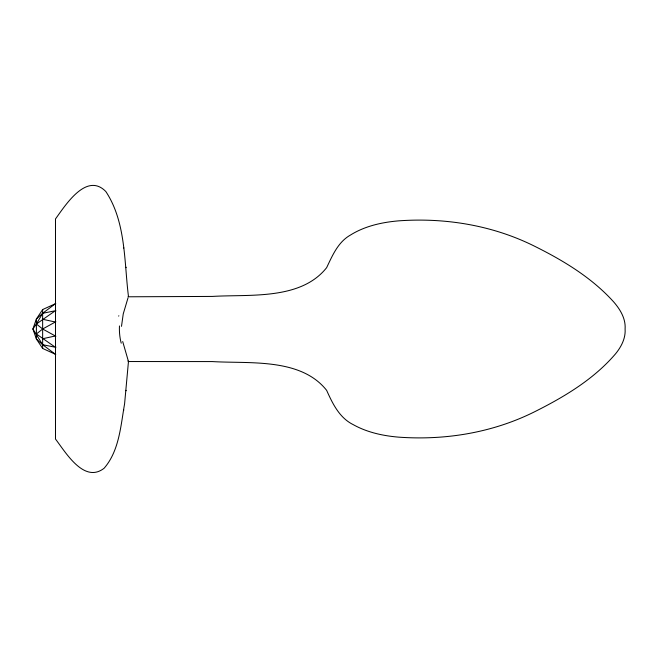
<?xml version="1.0" encoding="UTF-8"?>
<svg xmlns="http://www.w3.org/2000/svg" width="658" height="658" viewBox="0 0 658 658"><rect width="100%" height="100%" fill="white"/><g stroke="black" fill="none" stroke-linecap="round" stroke-linejoin="round"><path stroke-width="0.99" d="M128.466 296.478C124.091 261.613 126.04 222.091 105.848 191.552C86.511 171.598 65.257 205.502 55.486 218.95L55.486 439.05C65.487 452.104 84.043 483.959 104.137 468.233C119.328 450.681 120.718 425.701 124.592 403.831L128.466 361.489L122.701 341.535M121.5 326.343L123.243 313.907L128.03 297.819M126.097 390.778L126.139 390.317M123.704 410.362L123.762 409.934M128.466 361.538L212.452 361.579C249.333 363.825 300.624 357.565 326.639 390.342C332.603 403.625 339.438 417.871 353.247 424.649C367.09 432.372 382.915 435.826 398.592 437.142C445.458 440.523 493.22 432.627 535.341 411.398C564.745 396.626 593.944 379.107 615.543 353.823C621.251 346.856 625.75 338.27 625.1 329C625.84 318.711 620.231 309.466 613.75 301.997C592.142 278.005 564.005 260.889 535.341 246.602C493.22 225.373 445.458 217.477 398.592 220.858C381.854 222.289 364.812 226.072 350.41 235.079C338.039 242.054 332.446 255.518 326.639 267.658C300.624 300.435 249.333 294.175 212.452 296.421L127.997 296.791M55.634 303.626L42.647 309.548L36.387 318.998L32.9 329L36.387 339.002L42.647 348.452L55.634 354.374M55.609 322.634A14.147 12.395 -90 0 0 55.305 322.033L42.647 329L36.387 334.001L55.338 347.251L42.647 344.702L36.387 339.002L36.387 318.998L42.647 313.298L55.338 310.749L36.387 323.999L32.9 329L42.647 344.702L55.338 354.234M55.338 303.766L42.647 313.298L36.387 323.999L42.647 329L55.338 335.983A14.147 12.395 90 0 0 55.609 335.366M42.647 338.73L55.338 335.983M42.647 319.27L55.338 322.017M123.704 247.638L123.762 248.066M126.097 267.222L126.139 267.683M42.647 309.548L42.647 348.452M118.637 316.095A29.108 0.938 -55.9 0 1 118.859 315.774M121.228 343.18A29.849 14.789 -90 0 1 119.46 325.949M128.318 361.415A27.208 0.897 56.4 0 1 127.915 360.995M55.502 335.925A12.518 9.862 42.3 0 1 55.807 336.485M55.807 346.963A12.518 9.862 42.3 0 1 55.502 347.383M55.757 354.177A14.114 6.185 32.4 0 1 55.461 354.341M55.469 347.268A14.114 6.185 32.4 0 1 55.757 347.72M55.757 310.28A14.114 6.185 -32.4 0 1 55.469 310.732M55.461 303.659A14.114 6.185 -32.4 0 1 55.757 303.823M55.502 310.617A12.518 9.862 -42.3 0 1 55.807 311.037M55.807 321.515A12.518 9.862 -42.3 0 1 55.502 322.075"/></g></svg>
